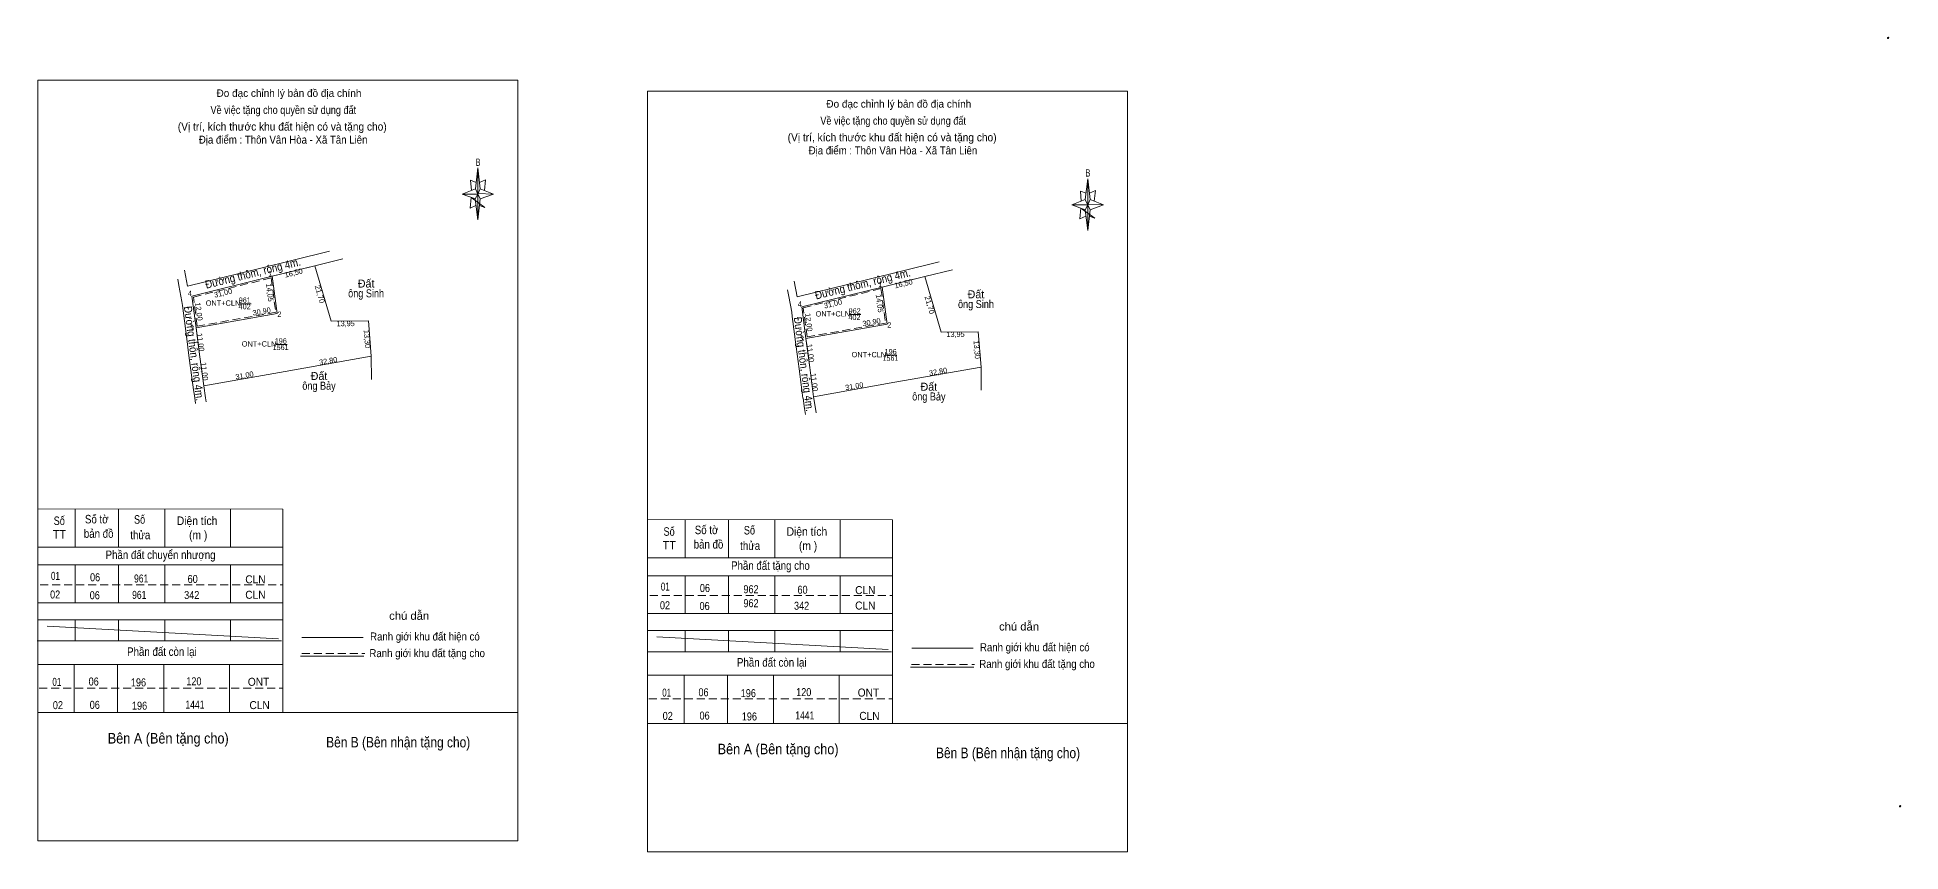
# Model space of a CAD drawing. Header units: metres. Extents: x 548809 to 550232, y 1838395 to 1838727.
# Drawn here: x 548809 to 549508, y 1838422 to 1838727 of the extents above; entities that cross this region are included whole.
import ezdxf
from ezdxf.enums import TextEntityAlignment as Align

# ---------------------------------------------------------------- set-up
doc = ezdxf.new("R2010")
doc.units = ezdxf.units.M
doc.header["$PDMODE"] = 32
doc.header["$PDSIZE"] = 0.5
doc.linetypes.add('DOTTED', pattern=[1.5, 0.3, -1.2])
doc.linetypes.add('MEDIUM_DASHED', pattern=[4.5, 3, -1.5])
for name, color, linetype, lineweight in [('1', 7, 'DOTTED', 13), ('10', 7, 'Continuous', 13), ('12', 7, 'Continuous', 13), ('15', 7, 'Continuous', 13), ('17', 7, 'Continuous', 13), ('23', 7, 'Continuous', 13), ('28', 7, 'Continuous', 13), ('63', 7, 'Continuous', 13)]:
    doc.layers.add(name, color=color, linetype=linetype, lineweight=lineweight)
doc.layers.add('20', color=7, linetype='Continuous')

msp = doc.modelspace()

# ---------------------------------------------------------------- linework, layer by layer
at = {"layer": '1', "linetype": 'MEDIUM_DASHED'}
for points in [[(548897.1, 1838637.19), (548898.85, 1838624.3), (548869.41, 1838619.1), (548867.97, 1838630.03)], [(549125.79, 1838633.16), (549127.54, 1838620.27), (549098.1, 1838615.07), (549096.66, 1838626)]]:
    msp.add_lwpolyline(points, close=True, dxfattribs=at)
at = {"layer": '1', "linetype": 'Continuous'}
for points in [[(548913.55, 1838641.75), (548919.66, 1838620.93), (548933.61, 1838621.06), (548934.67, 1838607.8), (548902.37, 1838602.09), (548871.84, 1838596.7), (548870.41, 1838607.61), (548868.98, 1838618.52), (548899.41, 1838623.89), (548897.52, 1838637.81)], [(549142.24, 1838637.72), (549148.35, 1838616.9), (549162.3, 1838617.03), (549163.36, 1838603.77), (549131.06, 1838598.06), (549100.53, 1838592.67), (549099.1, 1838603.58), (549097.67, 1838614.49), (549128.1, 1838619.86), (549126.21, 1838633.78)]]:
    msp.add_lwpolyline(points, close=True, dxfattribs=at)
at = {"layer": '10'}
for p, q in [((548913.55, 1838641.75), (548919.66, 1838620.93)), ((549142.24, 1838637.72), (549148.35, 1838616.9)), ((548933.61, 1838621.06), (548934.67, 1838607.8)), ((549162.3, 1838617.03), (549163.36, 1838603.77)), ((548934.72, 1838599.09), (548934.67, 1838607.8)), ((549163.41, 1838595.06), (549163.36, 1838603.77))]:
    msp.add_line(p, q, dxfattribs=at)
at = {"layer": '12'}
for p, q in [((548809.58, 1838426.15), (548989.58, 1838426.15)), ((549038.27, 1838422.12), (549218.27, 1838422.12))]:
    msp.add_line(p, q, dxfattribs=at)
at = {"layer": '15'}
for p, q in [((548891.74, 1838640.51), (548918.98, 1838647.21)), ((548913.55, 1838641.75), (548923.97, 1838644.31)), ((548865.72, 1838634.11), (548891.74, 1838640.51)), ((548867.42, 1838630.41), (548897.52, 1838637.81)), ((548897.52, 1838637.81), (548906.41, 1838640)), ((548906.41, 1838640), (548913.55, 1838641.75)), ((549120.43, 1838636.48), (549147.67, 1838643.18)), ((549135.1, 1838635.97), (549142.24, 1838637.72)), ((549142.24, 1838637.72), (549152.66, 1838640.28)), ((549094.41, 1838630.08), (549120.43, 1838636.48)), ((549096.11, 1838626.38), (549126.21, 1838633.78)), ((549126.21, 1838633.78), (549135.1, 1838635.97)), ((548863.86, 1838626.79), (548863.65, 1838628.38)), ((549092.55, 1838622.76), (549092.34, 1838624.35)), ((548933.61, 1838621.06), (548919.66, 1838620.93)), ((549162.3, 1838617.03), (549148.35, 1838616.9)), ((548813.07, 1838506.72), (548899.82, 1838501.91)), ((549041.76, 1838502.69), (549128.51, 1838497.88))]:
    msp.add_line(p, q, dxfattribs=at)
for points in [[(548897.52, 1838637.81), (548899.41, 1838623.89), (548868.98, 1838618.52)], [(548862.1, 1838636.78), (548862.56, 1838634.29), (548863.65, 1838628.38)], [(549090.79, 1838632.75), (549091.25, 1838630.26), (549092.34, 1838624.35)], [(549126.21, 1838633.78), (549128.1, 1838619.86), (549097.67, 1838614.49)], [(548934.67, 1838607.8), (548902.37, 1838602.09), (548871.84, 1838596.7)], [(549163.36, 1838603.77), (549131.06, 1838598.06), (549100.53, 1838592.67)]]:
    msp.add_lwpolyline(points, dxfattribs=at)
at = {"layer": '17'}
for p, q in [((548809.58, 1838426.15), (548809.58, 1838711.25)), ((549038.27, 1838422.12), (549038.27, 1838707.22)), ((548974.02, 1838672.99), (548971.9, 1838673.79)), ((548973.7, 1838670.59), (548974.62, 1838678.39)), ((549202.39, 1838666.56), (549203.31, 1838674.36)), ((548973.7, 1838666.79), (548968.7, 1838668.59)), ((548972.54, 1838667.03), (548977.3, 1838663.59)), ((548975.5, 1838666.79), (548974.62, 1838658.99)), ((548975.5, 1838670.59), (548980.5, 1838668.59)), ((549202.71, 1838668.96), (549200.59, 1838669.76)), ((549204.19, 1838666.56), (549209.19, 1838664.56)), ((548971.7, 1838663.39), (548973.9, 1838664.39)), ((548977.3, 1838663.59), (548975.22, 1838664.39)), ((549202.39, 1838662.76), (549197.39, 1838664.56)), ((549200.39, 1838659.36), (549202.59, 1838660.36)), ((549201.23, 1838663), (549205.99, 1838659.56)), ((549204.19, 1838662.76), (549203.31, 1838654.96)), ((549205.99, 1838659.56), (549203.91, 1838660.36)), ((548901.46, 1838550.57), (548809.74, 1838550.63)), ((548823.66, 1838550.57), (548823.66, 1838536.29)), ((548839.94, 1838550.57), (548839.94, 1838536.29)), ((548857.26, 1838550.57), (548857.26, 1838536.29)), ((548881.86, 1838550.57), (548881.86, 1838536.29)), ((548901.46, 1838550.57), (548901.46, 1838474.25)), ((549130.15, 1838546.54), (549038.43, 1838546.6)), ((549052.35, 1838546.54), (549052.35, 1838532.26)), ((549068.63, 1838546.54), (549068.63, 1838532.26)), ((549085.95, 1838546.54), (549085.95, 1838532.26)), ((549110.55, 1838546.54), (549110.55, 1838532.26)), ((549130.15, 1838546.54), (549130.15, 1838470.22)), ((548809.58, 1838536.29), (548901.46, 1838536.29)), ((549038.27, 1838532.26), (549130.15, 1838532.26)), ((548809.58, 1838529.61), (548901.46, 1838529.61)), ((548823.66, 1838529.61), (548823.66, 1838515.45)), ((548839.94, 1838529.61), (548839.94, 1838515.45)), ((548857.26, 1838529.61), (548857.26, 1838515.45)), ((548881.86, 1838529.61), (548881.86, 1838515.45)), ((549038.27, 1838525.58), (549130.15, 1838525.58)), ((549052.35, 1838525.58), (549052.35, 1838511.42)), ((549068.63, 1838525.58), (549068.63, 1838511.42)), ((549085.95, 1838525.58), (549085.95, 1838511.42)), ((549110.55, 1838525.58), (549110.55, 1838511.42)), ((548809.74, 1838515.45), (548901.34, 1838515.45)), ((549038.43, 1838511.42), (549130.03, 1838511.42)), ((548809.58, 1838509.09), (548901.66, 1838509.09)), ((548823.66, 1838509.09), (548823.66, 1838501.11)), ((548839.94, 1838509.09), (548839.94, 1838501.11)), ((548857.26, 1838509.09), (548857.26, 1838501.11)), ((548881.86, 1838509.09), (548881.86, 1838501.11)), ((549038.27, 1838505.06), (549130.35, 1838505.06)), ((549052.35, 1838505.06), (549052.35, 1838497.08)), ((549068.63, 1838505.06), (549068.63, 1838497.08)), ((549085.95, 1838505.06), (549085.95, 1838497.08)), ((549110.55, 1838505.06), (549110.55, 1838497.08)), ((548809.42, 1838501.11), (548901.02, 1838501.11)), ((548908.66, 1838502.45), (548931.66, 1838502.45)), ((549137.35, 1838498.42), (549160.35, 1838498.42)), ((548809.58, 1838492.35), (548901.46, 1838492.35)), ((548823.26, 1838492.35), (548823.26, 1838474.25)), ((548839.54, 1838492.35), (548839.54, 1838474.25)), ((548856.86, 1838492.35), (548856.86, 1838474.25)), ((548881.46, 1838492.35), (548881.46, 1838474.25)), ((548908.14, 1838495.37), (548931.94, 1838495.37)), ((549038.11, 1838497.08), (549129.71, 1838497.08)), ((549136.83, 1838491.34), (549160.63, 1838491.34)), ((549038.27, 1838488.32), (549130.15, 1838488.32)), ((549051.95, 1838488.32), (549051.95, 1838470.22)), ((549068.23, 1838488.32), (549068.23, 1838470.22)), ((549085.55, 1838488.32), (549085.55, 1838470.22)), ((549110.15, 1838488.32), (549110.15, 1838470.22)), ((548809.58, 1838474.25), (548989.58, 1838474.25)), ((549038.27, 1838470.22), (549218.27, 1838470.22))]:
    msp.add_line(p, q, dxfattribs=at)
at = {"layer": '17', "linetype": 'MEDIUM_DASHED'}
for p, q in [((548810.46, 1838522.17), (548901.58, 1838522.17)), ((549039.15, 1838518.14), (549130.27, 1838518.14)), ((548908.62, 1838496.37), (548932.22, 1838496.37)), ((549137.31, 1838492.34), (549160.91, 1838492.34)), ((548810.1, 1838483.39), (548901.46, 1838483.39)), ((549038.79, 1838479.36), (549130.15, 1838479.36))]:
    msp.add_line(p, q, dxfattribs=at)
at = {"layer": '17'}
for points in [[(548809.58, 1838711.25), (548989.58, 1838711.25), (548989.58, 1838426.15)], [(549038.27, 1838707.22), (549218.27, 1838707.22), (549218.27, 1838422.12)], [(548975.3, 1838672.99), (548977.5, 1838673.99), (548977.1, 1838669.99)], [(548974.62, 1838668.59), (548973.7, 1838670.59), (548968.7, 1838668.59)], [(548974.62, 1838668.59), (548975.5, 1838666.79), (548980.5, 1838668.59)], [(549203.31, 1838664.56), (549202.39, 1838666.56), (549197.39, 1838664.56)], [(549203.99, 1838668.96), (549206.19, 1838669.96), (549205.79, 1838665.96)], [(549203.31, 1838664.56), (549204.19, 1838662.76), (549209.19, 1838664.56)]]:
    msp.add_lwpolyline(points, dxfattribs=at)
for points in [[(548974.62, 1838678.39), (548975.5, 1838670.59), (548974.62, 1838668.59)], [(549203.31, 1838674.36), (549204.19, 1838666.56), (549203.31, 1838664.56)], [(548974.62, 1838668.59), (548968.7, 1838668.59), (548973.7, 1838670.59), (548975.5, 1838666.79), (548980.5, 1838668.59), (548974.62, 1838668.79)], [(548974.62, 1838668.59), (548974.62, 1838658.99), (548973.62, 1838666.79)], [(549203.31, 1838664.56), (549197.39, 1838664.56), (549202.39, 1838666.56), (549204.19, 1838662.76), (549209.19, 1838664.56), (549203.31, 1838664.76)], [(549203.31, 1838664.56), (549203.31, 1838654.96), (549202.31, 1838662.76)]]:
    msp.add_lwpolyline(points, close=True, dxfattribs=at)
at = {"layer": '23'}
for p, q in [((548865.72, 1838634.11), (548864.61, 1838640.05)), ((548867.42, 1838630.41), (548868.98, 1838618.52)), ((549094.41, 1838630.08), (549093.3, 1838636.02)), ((548863.86, 1838626.79), (548865.35, 1838615.38)), ((549096.11, 1838626.38), (549097.67, 1838614.49)), ((548868.98, 1838618.52), (548869.39, 1838615.38)), ((549092.55, 1838622.76), (549094.04, 1838611.35)), ((548865.35, 1838615.38), (548866.44, 1838607.09)), ((548869.39, 1838615.38), (548870.41, 1838607.61)), ((549094.04, 1838611.35), (549095.13, 1838603.06)), ((549097.67, 1838614.49), (549098.08, 1838611.35)), ((549098.08, 1838611.35), (549099.1, 1838603.58)), ((548866.44, 1838607.09), (548867.87, 1838596.18)), ((548870.41, 1838607.61), (548871.84, 1838596.7)), ((549095.13, 1838603.06), (549096.56, 1838592.15)), ((549099.1, 1838603.58), (549100.53, 1838592.67))]:
    msp.add_line(p, q, dxfattribs=at)
for points in [[(548868.79, 1838590.08), (548868.45, 1838592.3), (548867.88, 1838596.1)], [(548872.75, 1838590.68), (548872.51, 1838592.3), (548871.84, 1838596.7)], [(549097.48, 1838586.05), (549097.14, 1838588.27), (549096.57, 1838592.07)], [(549101.44, 1838586.65), (549101.2, 1838588.27), (549100.53, 1838592.67)]]:
    msp.add_lwpolyline(points, dxfattribs=at)
at = {"layer": '28'}
for p in [(549503.47, 1838727.13), (549507.95, 1838439.17)]:
    msp.add_point(p, dxfattribs=at)
at = {"layer": '63'}
for p, q in [((548971.9, 1838673.79), (548972.22, 1838669.99)), ((548972.1, 1838667.39), (548971.7, 1838663.39)), ((549200.59, 1838669.76), (549200.91, 1838665.96)), ((549200.79, 1838663.36), (549200.39, 1838659.36)), ((548885.48, 1838627.52), (548889.57, 1838627.52)), ((549114.17, 1838623.49), (549118.26, 1838623.49)), ((548898.99, 1838612.24), (548903.08, 1838612.24)), ((549127.68, 1838608.21), (549131.77, 1838608.21))]:
    msp.add_line(p, q, dxfattribs=at)

# ---------------------------------------------------------------- texts
at = {"layer": '1'}
for s, width, p in [('ONT+CLN', 0.95, (548879.07, 1838626.76)), ('402', 0.85, (548887.17, 1838625.44)), ('961', 0.8, (548887.225, 1838627.85)), ('ONT+CLN', 0.95, (549107.76, 1838622.73)), ('402', 0.85, (549115.86, 1838621.41)), ('962', 0.85, (549115.92, 1838623.82)), ('ONT+CLN', 0.95, (548892.58, 1838611.48)), ('1561', 0.8, (548900.68, 1838610.16)), ('196', 0.85, (548900.74, 1838612.57)), ('ONT+CLN', 0.95, (549121.27, 1838607.45)), ('196', 0.85, (549129.43, 1838608.54)), ('1561', 0.8, (549129.37, 1838606.13))]:
    msp.add_text(s, height=2, dxfattribs=dict(at, width=width)).set_placement(p, align=Align.CENTER)
at = {"layer": '15', "width": 0.9}
for s, rotation, p in [('Đường thôm, rộng 4m.', 13.818, (548890.617, 1838637.51)), ('Đường thôm, rộng 4m.', 13.818, (549119.307, 1838633.48)), ('Đường thôn, rộng 4m.', 277.49, (548866.716, 1838608.701)), ('Đường thôn, rộng 4m.', 277.49, (549095.406, 1838604.671))]:
    msp.add_text(s, height=3, rotation=rotation, dxfattribs=at).set_placement(p, align=Align.CENTER)
at = {"layer": '15'}
for p in [(548932.725, 1838633.58), (549161.415, 1838629.55), (548915.065, 1838598.94), (549143.755, 1838594.91)]:
    msp.add_text('Đất', height=3, dxfattribs=at).set_placement(p, align=Align.CENTER)
at = {"layer": '15', "width": 0.85}
for s, p in [('ông Sinh', (548932.73, 1838629.92)), ('ông Sinh', (549161.42, 1838625.89)), ('ông Bảy', (548915.07, 1838595.28)), ('ông Bảy', (549143.76, 1838591.25))]:
    msp.add_text(s, height=3, dxfattribs=at).set_placement(p, align=Align.CENTER)
at = {"layer": '17'}
for p in [(548903.805, 1838705.05), (549132.49, 1838701.02)]:
    msp.add_text('Đo đạc chỉnh lý bản đồ địa chính', height=2.8, dxfattribs=at).set_placement(p, align=Align.CENTER)
for s, height, width, p in [('Về việc tặng cho quyền sử dụng đất', 3, 0.85, (548901.68, 1838698.65)), ('Về việc tặng cho quyền sử dụng đất', 3, 0.85, (549130.37, 1838694.62)), ('B', 2.756, 0.75, (548974.72, 1838679.19)), ('B', 2.756, 0.75, (549203.41, 1838675.16)), ('Số', 3.2, 0.8, (548817.665, 1838544.57)), ('Số tờ', 3.2, 0.85, (548831.725, 1838545.17)), ('TT', 3.2, 0.95, (548817.725, 1838539.45)), ('bản đồ', 3.2, 0.85, (548832.445, 1838539.77)), ('thửa', 3.2, 0.85, (548848.045, 1838539.25)), ('(m )', 3.2, 0.9, (548869.77, 1838539.25)), ('Số', 3.2, 0.8, (549046.35, 1838540.54)), ('bản đồ', 3.2, 0.85, (549061.13, 1838535.74)), ('Số tờ', 3.2, 0.85, (549060.41, 1838541.14)), ('Phần đất chuyển nhượng', 3.2, 0.85, (548855.655, 1838531.81)), ('TT', 3.2, 0.95, (549046.41, 1838535.42)), ('thửa', 3.2, 0.85, (549076.74, 1838535.22)), ('(m )', 3.2, 0.9, (549098.46, 1838535.22)), ('01', 3, 0.75, (548816.24, 1838524.01)), ('06', 3, 0.85, (548831.1, 1838523.49)), ('961', 3, 0.8, (548848.38, 1838523.03)), ('60', 3, 0.85, (548867.7, 1838522.85)), ('CLN', 3, 0.95, (548891.24, 1838522.71)), ('Phần đất tặng cho', 3.2, 0.85, (549084.35, 1838527.78)), ('02', 3, 0.85, (548816.12, 1838517.03)), ('06', 3, 0.85, (548830.98, 1838516.75)), ('961', 3, 0.8, (548847.66, 1838516.89)), ('342', 3, 0.85, (548867.34, 1838516.84)), ('CLN', 3, 0.95, (548891.24, 1838516.93)), ('01', 3, 0.75, (549044.92, 1838519.98)), ('06', 3, 0.85, (549059.78, 1838519.46)), ('962', 3, 0.85, (549077.07, 1838519)), ('60', 3, 0.85, (549096.39, 1838518.82)), ('CLN', 3, 0.95, (549119.93, 1838518.68)), ('chú dẫn', 3, 1.05, (548948.875, 1838509.05)), ('02', 3, 0.85, (549044.81, 1838513)), ('06', 3, 0.85, (549059.67, 1838512.72)), ('962', 3, 0.85, (549077.07, 1838513.77)), ('342', 3, 0.85, (549096.03, 1838512.81)), ('CLN', 3, 0.95, (549119.93, 1838512.9)), ('Ranh giới khu đất hiện có ', 3, 0.9, (548955.29, 1838501.29)), ('chú dẫn', 3, 1.05, (549177.57, 1838505.02)), ('Phần đất còn lại', 3.2, 0.85, (548856.16, 1838495.51)), ('Ranh giới khu đất tặng cho', 3, 0.9, (548955.645, 1838495.05)), ('Ranh giới khu đất hiện có ', 3, 0.9, (549183.98, 1838497.26)), ('Phần đất còn lại', 3.2, 0.85, (549084.85, 1838491.48)), ('Ranh giới khu đất tặng cho', 3, 0.9, (549184.335, 1838491.02)), ('01', 3, 0.75, (548816.76, 1838484.29)), ('06', 3, 0.85, (548830.58, 1838484.41)), ('196', 3, 0.85, (548847.37, 1838484.09)), ('120', 3, 0.85, (548868.15, 1838484.47)), ('ONT', 3, 0.95, (548892.405, 1838484.31)), ('01', 3, 0.75, (549045.44, 1838480.26)), ('06', 3, 0.85, (549059.26, 1838480.38)), ('120', 3, 0.85, (549096.84, 1838480.44)), ('ONT', 3, 0.95, (549121.09, 1838480.28)), ('02', 3, 0.85, (548817.16, 1838475.55)), ('06', 3, 0.85, (548830.98, 1838475.67)), ('196', 3, 0.85, (548847.77, 1838475.35)), ('1441', 3, 0.8, (548868.545, 1838475.73)), ('CLN', 3, 0.95, (548892.8, 1838475.57)), ('196', 3, 0.85, (549076.06, 1838480.06)), ('02', 3, 0.85, (549045.84, 1838471.52)), ('06', 3, 0.85, (549059.66, 1838471.64)), ('196', 3, 0.85, (549076.46, 1838471.32)), ('1441', 3, 0.8, (549097.235, 1838471.7)), ('CLN', 3, 0.95, (549121.49, 1838471.54)), ('Bên A (Bên tặng cho)', 3.94, 0.9, (548858.535, 1838462.67)), ('Bên B (Bên nhận tặng cho)', 3.94, 0.85, (548944.765, 1838461.21)), ('Bên A (Bên tặng cho)', 3.94, 0.9, (549087.225, 1838458.64)), ('Bên B (Bên nhận tặng cho)', 3.94, 0.85, (549173.455, 1838457.18))]:
    msp.add_text(s, height=height, dxfattribs=dict(at, width=width)).set_placement(p, align=Align.CENTER)
at = {"layer": '17', "width": 0.95}
for p in [(548862.12, 1838692.41), (549090.81, 1838688.38)]:
    msp.add_text('(Vị trí, kích thước khu đất hiện có và tặng cho)', height=3, dxfattribs=at).set_placement(p)
at = {"layer": '20', "width": 0.9}
for p in [(548901.615, 1838687.51), (549130.305, 1838683.48)]:
    msp.add_text('Địa điểm : Thôn Vân Hòa - Xã Tân Liên', height=3, dxfattribs=at).set_placement(p, align=Align.CENTER)
at = {"layer": '63'}
for s, width, p in [(' 1', 0.75, (548897.52, 1838637.81)), (' 4', 0.85, (548867.42, 1838630.41)), (' 1', 0.75, (549126.21, 1838633.78)), (' 2', 0.85, (548900.98, 1838622.57)), (' 4', 0.85, (549096.11, 1838626.38)), (' 3', 0.8, (548868.26, 1838617.42)), (' 2', 0.85, (549129.67, 1838618.54)), (' 3', 0.8, (549096.95, 1838613.39))]:
    msp.add_text(s, height=2, dxfattribs=dict(at, width=width)).set_placement(p, align=Align.RIGHT)
for s, rotation, width, p in [('16,50', 13.809, 0.95, (548905.781, 1838638.092)), ('31,00', 13.812, 0.95, (548879.341, 1838630.553)), ('14,05', 277.732, 0.9, (548895.594, 1838631.555)), ('21,70', 286.355, 0.95, (548914.42, 1838630.812)), ('14,05', 277.732, 0.9, (549124.284, 1838627.525)), ('16,50', 13.809, 0.95, (549134.471, 1838634.062)), ('21,70', 286.355, 0.95, (549143.11, 1838626.782)), ('12,00', 277.475, 0.9, (548869.056, 1838624.445)), ('30,90', 10.008, 0.9, (548893.746, 1838623.646)), ('12,00', 277.475, 0.9, (549097.746, 1838620.415)), ('31,00', 13.812, 0.95, (549108.031, 1838626.523)), ('13,95', 0.534, 0.85, (548925.081, 1838619.087)), ('13,30', 274.57, 0.9, (548932.098, 1838614.225)), ('30,90', 10.008, 0.9, (549122.436, 1838619.616)), ('13,95', 0.534, 0.85, (549153.771, 1838615.057)), ('11,00', 277.467, 0.9, (548869.705, 1838612.93)), ('11,00', 277.467, 0.9, (549098.395, 1838608.9)), ('13,30', 274.57, 0.9, (549160.788, 1838610.195)), ('11,00', 277.467, 0.9, (548871.135, 1838602.03)), ('31,00', 10.012, 0.9, (548887.286, 1838599.676)), ('32,80', 10.025, 0.9, (548918.706, 1838605.097)), ('32,80', 10.025, 0.9, (549147.396, 1838601.067)), ('11,00', 277.467, 0.9, (549099.825, 1838598)), ('31,00', 10.012, 0.9, (549115.976, 1838595.646))]:
    msp.add_text(s, height=2, rotation=rotation, dxfattribs=dict(at, width=width)).set_placement(p, align=Align.CENTER)
for s, width, p in [('Số', 0.8, (548847.785, 1838545.05)), ('Diện tích', 0.9, (548869.35, 1838544.57)), ('Số', 0.8, (549076.47, 1838541.02)), ('Diện tích', 0.9, (549098.03, 1838540.54))]:
    msp.add_text(s, height=3.2, dxfattribs=dict(at, width=width)).set_placement(p, align=Align.CENTER)

doc.saveas('drawing.dxf')
